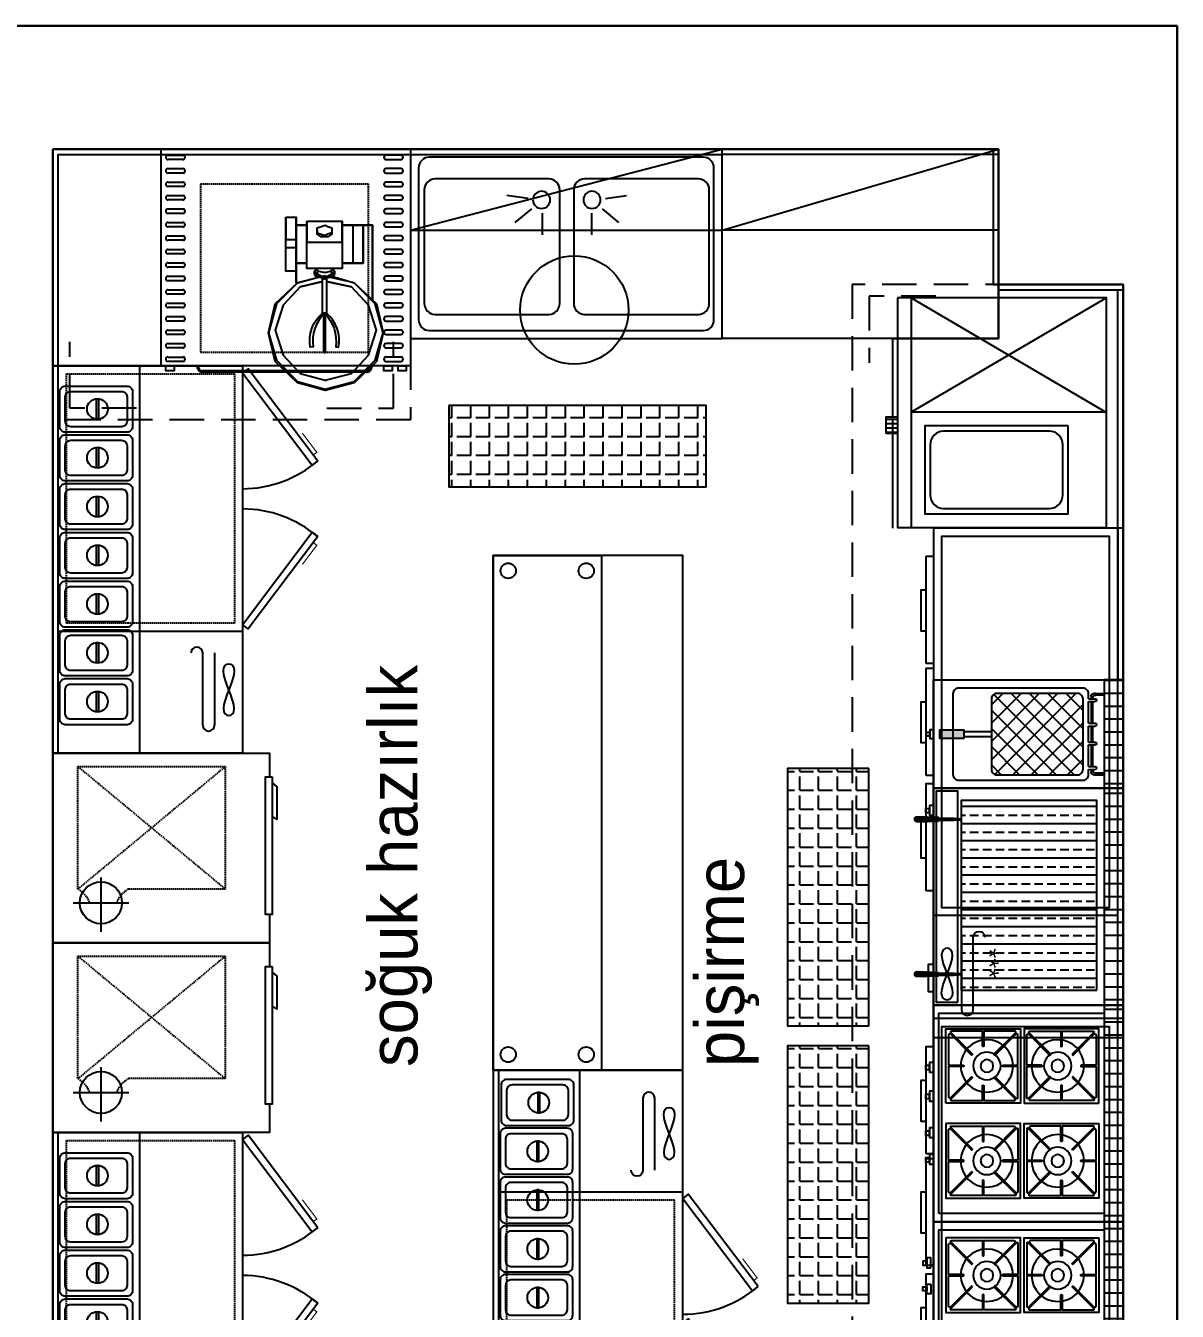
# Model space of a CAD drawing. Header units: centimetres. Extents: x 10321 to 16377, y 5009 to 10690.
# Drawn here: x 13511.5 to 13936.5, y 10215.1 to 10689.7 of the extents above; entities that cross this region are included whole.
import ezdxf

# ---------------------------------------------------------------- set-up
doc = ezdxf.new("R2010")
doc.units = ezdxf.units.CM
doc.header["$MEASUREMENT"] = 0
doc.linetypes.add('DASHED', pattern=[0.75, 0.5, -0.25])
doc.linetypes.add('HIDDENX2', pattern=[19.05, 12.7, -6.35])
doc.layers.add('CIHAZ', color=2, linetype='Continuous')
doc.layers.add('MUTFAKEKİPMAN', color=1, linetype='Continuous')
doc.layers.add('xxx_Auto_Duvar_Duvar Plan Kesit', color=7, linetype='Continuous', lineweight=30)
doc.styles.get("Standard").update_dxf_attribs({"font": 'arial.ttf'})
doc.styles.add('TAKSİM', font='GOTHIC.TTF', dxfattribs={"height": 20})

# ---------------------------------------------------------------- blocks, each defined once
blk = doc.blocks.new('A$C3E822EE1')
at = {"layer": 'MUTFAKEKİPMAN'}
h = blk.add_hatch(dxfattribs=at)
h.set_pattern_fill('ANSI32', color=256, angle=180, style=0)
h.set_pattern_definition([(315, (-4249.49996, 7833.96362), (-0.265165043, -0.265165043), []), (315, (-4249.3232, 7833.96362), (-0.265165043, -0.265165043), [])])
h.paths.add_polyline_path([(12.1, 69), (10.72, 69), (10.69, 70), (12.14, 70)])
h.paths.add_polyline_path([(12.07, 68.17), (11.76, 68.17), (11.76, 62.37), (11.68, 61), (11.15, 61), (11.07, 62.37), (11.07, 68.17), (10.75, 68.17), (10.72, 69), (12.1, 69)])
h.paths.add_polyline_path([(12.2, 72), (10.62, 72), (10.48, 76.14, -0.437405), (11.18, 76.9), (11.64, 76.9, -0.437405), (12.35, 76.14)])
h.paths.add_polyline_path([(12.14, 70), (10.69, 70), (10.62, 72), (12.2, 72)])
h.paths.add_polyline_path([(11.6, 59.71), (11.23, 59.71), (11.15, 61), (11.68, 61)])
h = blk.add_hatch(dxfattribs=at)
h.set_pattern_fill('ANSI32', color=256, angle=180, style=0)
h.set_pattern_definition([(225, (4329.50004, 7833.96362), (0.265165043, -0.265165043), []), (225, (4329.32326, 7833.96362), (0.265165043, -0.265165043), [])])
h.paths.add_polyline_path([(67.9, 69), (69.28, 69), (69.31, 70), (67.86, 70)])
h.paths.add_polyline_path([(67.93, 68.17), (68.24, 68.17), (68.24, 62.37), (68.32, 61), (68.85, 61), (68.93, 62.37), (68.93, 68.17), (69.25, 68.17), (69.28, 69), (67.9, 69)])
h.paths.add_polyline_path([(67.8, 72), (69.38, 72), (69.52, 76.14, 0.437405), (68.82, 76.9), (68.36, 76.9, 0.437405), (67.65, 76.14)])
h.paths.add_polyline_path([(67.86, 70), (69.31, 70), (69.38, 72), (67.8, 72)])
h.paths.add_polyline_path([(68.4, 59.71), (68.77, 59.71), (68.85, 61), (68.32, 61)])
h = blk.add_hatch(dxfattribs=at)
h.set_pattern_fill('ANSI33', color=256, angle=225, style=0)
h.set_pattern_definition([(270, (3371.733, 5045.6104), (6.35, -2e-15), []), (270, (3368.558, 5042.4354), (6.35, -2e-15), [3.175, -1.5875])])
h.paths.add_polyline_path([(74.47, 9.71), (74.47, 59.71), (4.47, 59.71), (4.47, 9.71)])
h = blk.add_hatch(dxfattribs=at)
h.set_pattern_fill('ANSI31', color=256, scale=1.5, angle=225, style=0)
h.set_pattern_definition([(270, (3371.7327, 5050.6104), (4.7625, -1e-15), [])])
h.paths.add_polyline_path([(0, 7), (0, 0), (80, 0), (80, 7)])
for p, q in [((10.48, 76.14), (10.75, 68.17)), ((10.75, 68.17), (10.48, 76.14)), ((11.64, 76.9), (11.18, 76.9)), ((11.18, 76.9), (11.64, 76.9)), ((12.35, 76.14), (12.07, 68.17)), ((67.65, 76.14), (67.93, 68.17)), ((68.36, 76.9), (68.82, 76.9)), ((68.82, 76.9), (68.36, 76.9)), ((69.52, 76.14), (69.25, 68.17)), ((69.25, 68.17), (69.52, 76.14)), ((10.75, 68.17), (11.07, 68.17)), ((11.07, 68.17), (10.75, 68.17)), ((11.07, 68.17), (11.07, 62.37)), ((11.76, 68.17), (11.76, 62.37)), ((12.07, 68.17), (11.76, 68.17)), ((67.93, 68.17), (68.24, 68.17)), ((68.24, 68.17), (68.24, 62.37)), ((68.93, 68.17), (68.93, 62.37)), ((69.25, 68.17), (68.93, 68.17)), ((68.93, 68.17), (69.25, 68.17)), ((11.07, 62.37), (11.23, 59.71)), ((11.76, 62.37), (11.6, 59.71)), ((68.24, 62.37), (68.4, 59.71)), ((68.93, 62.37), (68.77, 59.71)), ((11.23, 59.71), (11.6, 59.71)), ((11.6, 59.71), (11.23, 59.71)), ((68.77, 59.71), (68.4, 59.71)), ((68.4, 59.71), (68.77, 59.71))]:
    blk.add_line(p, q, dxfattribs=at)
for points in [[(9.94, 70), (6.3, 70), (6.3, 71.46), (9.94, 71.46)], [(8.98, 71.46), (7.52, 71.46), (7.52, 72.92), (8.98, 72.92)], [(75, 70), (65, 70), (65, 72), (75, 72)], [(80, 70), (0, 70), (0, 0), (80, 0)], [(79, 61), (1, 61), (1, 69), (79, 69)], [(74.47, 9.71), (4.47, 9.71), (4.47, 59.71), (74.47, 59.71)], [(80, 0), (0, 0), (0, 7), (80, 7)]]:
    blk.add_lwpolyline(points, close=True, dxfattribs=at)
for centre, start, end in [((11.18, 76.19), 90, 184.4992), ((11.18, 76.19), 90, 184.4992), ((11.64, 76.19), 355.5008, 90), ((68.36, 76.19), 90, 184.4992), ((68.82, 76.19), 355.5008, 90), ((68.82, 76.19), 355.5008, 90)]:
    blk.add_arc(centre, 0.706, start, end, dxfattribs=at)
blk = doc.blocks.new('A$C65ED232B')
at = {"layer": 'MUTFAKEKİPMAN', "linetype": 'ByBlock', "flags": 128}
for points in [[(77.32, 42.72), (72.88, 57.82), (58.67, 72.97), (39.13, 77.41), (19.59, 72.97), (5.33, 57.82), (0, 38.24), (5.33, 19.59), (19.59, 4.44), (39.13, 0), (20.47, 5.33), (6.22, 19.59), (0.89, 38.24), (6.22, 57.82), (20.47, 72.04), (39.13, 77.41), (58.67, 72.04), (72.88, 57.82), (76.44, 41.83)], [(7.11, 38.24), (11.55, 56.05), (24.03, 67.6), (40.9, 72.97), (57.78, 67.6), (70.22, 56.05)], [(86.25, 57.82), (86.25, 56.94)], [(112.01, 56.94), (104.02, 56.94), (94.24, 56.94), (86.25, 56.94)], [(112.01, 56.94), (104.02, 56.94), (94.24, 56.94), (86.25, 56.94)], [(112.01, 57.82), (112.01, 56.94)], [(76.44, 38.24), (77.32, 40.9), (78.21, 43.61), (80.88, 44.5), (79.1, 44.5), (77.32, 43.61), (76.44, 40.9), (75.55, 38.24)], [(82.65, 31.13), (80.88, 33.8), (79.99, 38.24), (80.88, 41.83), (82.65, 44.5)], [(81.77, 43.61), (80.88, 44.5)], [(82.65, 25.8), (83.54, 25.8), (87.14, 25.8), (91.58, 25.8), (96.02, 25.8), (100.46, 25.8), (100.46, 49.83), (114.68, 49.83), (100.46, 49.83), (96.02, 49.83), (91.58, 49.83), (87.14, 49.83), (83.54, 49.83), (82.65, 49.83)], [(100.46, 49.83), (96.02, 49.83), (91.58, 49.83), (87.14, 49.83), (83.54, 49.83), (82.65, 49.83), (82.65, 25.8), (83.54, 25.8), (87.14, 25.8), (91.58, 25.8), (96.02, 25.8), (100.46, 25.8)], [(114.68, 25.8), (114.68, 49.83)], [(70.22, 21.36), (57.78, 9.81), (40.9, 4.44), (24.03, 9.81), (11.55, 21.36), (7.11, 38.24), (7.11, 39.13)], [(25.8, 37.35), (32.91, 37.35), (42.68, 37.35), (52.45, 37.35), (42.68, 37.35), (32.91, 37.35), (25.8, 37.35), (25.8, 38.24)], [(75.55, 39.13), (53.34, 39.13), (52.45, 39.13), (52.45, 38.24), (52.45, 37.35), (52.45, 36.46), (53.34, 36.46), (75.55, 36.46)], [(75.55, 37.35), (75.55, 38.24), (76.44, 34.69), (77.32, 32.02), (79.1, 31.13), (80.88, 31.13), (78.21, 32.02), (77.32, 34.69), (76.44, 38.24), (76.44, 37.35)], [(77.32, 38.24), (77.32, 40.02), (79.1, 42.72), (80.88, 42.72)], [(80.88, 32.91), (79.1, 32.91), (77.32, 35.57), (77.32, 38.24), (77.32, 37.35)], [(79.99, 38.24), (79.99, 37.35)], [(108.46, 32.91), (110.23, 32.91), (111.12, 35.57), (112.01, 38.24), (111.12, 40.02), (110.23, 42.72), (108.46, 42.72), (106.68, 42.72), (105.79, 42.72), (104.02, 40.02), (104.02, 38.24), (104.02, 35.57), (105.79, 32.91), (106.68, 32.91)], [(108.46, 42.72), (106.68, 42.72), (105.79, 40.02), (104.9, 38.24)], [(106.68, 32.91), (105.79, 35.57), (104.9, 38.24), (104.9, 37.35)], [(76.44, 33.8), (72.88, 19.59), (58.67, 5.33), (39.13, 0), (58.67, 4.44), (72.88, 19.59), (76.44, 32.91)], [(80.88, 31.13), (81.77, 32.02)], [(80.88, 18.7), (81.77, 18.7), (85.36, 18.7), (90.69, 18.7), (96.91, 18.7), (102.24, 18.7), (108.46, 18.7), (113.79, 18.7), (116.45, 18.7), (117.34, 18.7), (116.45, 18.7), (113.79, 18.7), (108.46, 18.7), (102.24, 18.7)], [(96.91, 11.59), (96.91, 18.7), (90.69, 18.7), (85.36, 18.7), (81.77, 18.7), (80.88, 18.7), (80.88, 11.59), (81.77, 11.59), (85.36, 11.59), (90.69, 11.59), (96.91, 11.59), (102.24, 11.59), (108.46, 11.59), (113.79, 11.59), (116.45, 11.59)], [(116.45, 11.59), (113.79, 11.59), (108.46, 11.59), (102.24, 11.59), (102.24, 18.7), (96.91, 18.7)], [(117.34, 11.59), (117.34, 18.7)], [(80.88, 11.59), (81.77, 11.59), (85.36, 11.59), (90.69, 11.59), (96.91, 11.59), (102.24, 11.59)]]:
    blk.add_lwpolyline(points, dxfattribs=at)
for points in [[(61.34, 70.26), (112.01, 70.26)], [(112.01, 70.26), (112.01, 64.04)], [(86.25, 56.94), (86.25, 64.04), (112.01, 64.04), (112.01, 56.94), (112.01, 64.04), (86.25, 64.04)], [(73.77, 39.13), (70.22, 56.05)], [(86.25, 56.94), (86.25, 57.82)], [(86.25, 49.83), (86.25, 56.94)], [(112.01, 56.94), (112.01, 57.82)], [(112.01, 56.94), (112.01, 49.83)], [(25.8, 38.24), (32.91, 38.24), (42.68, 38.24), (52.45, 38.24), (42.68, 38.24), (32.91, 38.24)], [(70.22, 21.36), (73.77, 36.46)], [(108.46, 32.91), (106.68, 32.91)], [(80.88, 18.7), (72.88, 18.7)], [(86.25, 18.7), (86.25, 25.8)], [(114.68, 25.8), (100.46, 25.8)], [(112.01, 25.8), (112.01, 18.7)], [(117.34, 11.59), (116.45, 11.59)]]:
    blk.add_lwpolyline(points, close=True, dxfattribs=at)
for points in [[(52.45, 39.13), (52.45, 37.8, 0.235134), (29.6, 45.43), (29.26, 47.4, -0.269873)], [(52.45, 36.47), (52.45, 37.8, -0.235134), (29.6, 30.17), (29.26, 28.2, 0.269873)]]:
    blk.add_lwpolyline(points, format="xyb", close=True, dxfattribs=at)
blk = doc.blocks.new('A$C69144682')
at = {"layer": 'MUTFAKEKİPMAN'}
for points in [[(0, 82.35), (92, 82.35), (92, 2.35), (0, 2.35)], [(1.67, 2.35), (4.73, 2.35), (4.73, 0.44), (1.67, 0.44)], [(82.21, 2.35), (85.28, 2.35), (85.28, 0.44), (82.21, 0.44)], [(87.4, 2.35), (90.46, 2.35), (90.46, 0.44), (87.4, 0.44)]]:
    blk.add_lwpolyline(points, close=True, dxfattribs=at)
for points in [[(2.52, 80.1), (8.02, 80.1)], [(8.02, 78.47), (2.52, 78.47)], [(88.48, 80.1), (82.98, 80.1)], [(82.98, 78.47), (88.48, 78.47)], [(2.52, 75.13), (8.02, 75.13)], [(8.02, 73.5), (2.52, 73.5)], [(88.48, 75.13), (82.98, 75.13)], [(82.98, 73.5), (88.48, 73.5)], [(2.52, 70.16), (8.02, 70.16)], [(8.02, 68.53), (2.52, 68.53)], [(88.48, 70.16), (82.98, 70.16)], [(82.98, 68.53), (88.48, 68.53)], [(2.52, 65.2), (8.02, 65.2)], [(8.02, 63.57), (2.52, 63.57)], [(88.48, 65.2), (82.98, 65.2)], [(82.98, 63.57), (88.48, 63.57)], [(2.52, 60.23), (8.02, 60.23)], [(8.02, 58.6), (2.52, 58.6)], [(88.48, 60.23), (82.98, 60.23)], [(82.98, 58.6), (88.48, 58.6)], [(2.52, 55.26), (8.02, 55.26)], [(8.02, 53.63), (2.52, 53.63)], [(88.48, 55.26), (82.98, 55.26)], [(82.98, 53.63), (88.48, 53.63)], [(2.52, 50.3), (8.02, 50.3)], [(8.02, 48.67), (2.52, 48.67)], [(88.48, 50.3), (82.98, 50.3)], [(82.98, 48.67), (88.48, 48.67)], [(2.52, 45.33), (8.02, 45.33)], [(8.02, 43.7), (2.52, 43.7)], [(88.48, 45.33), (82.98, 45.33)], [(82.98, 43.7), (88.48, 43.7)], [(2.52, 40.36), (8.02, 40.36)], [(8.02, 38.73), (2.52, 38.73)], [(88.48, 40.36), (82.98, 40.36)], [(82.98, 38.73), (88.48, 38.73)], [(2.52, 35.39), (8.02, 35.39)], [(8.02, 33.77), (2.52, 33.77)], [(88.48, 35.39), (82.98, 35.39)], [(82.98, 33.77), (88.48, 33.77)], [(2.52, 30.43), (8.02, 30.43)], [(8.02, 28.8), (2.52, 28.8)], [(88.48, 30.43), (82.98, 30.43)], [(82.98, 28.8), (88.48, 28.8)], [(2.52, 25.46), (8.02, 25.46)], [(8.02, 23.83), (2.52, 23.83)], [(88.48, 25.46), (82.98, 25.46)], [(82.98, 23.83), (88.48, 23.83)], [(2.52, 20.49), (8.02, 20.49)], [(88.48, 20.49), (82.98, 20.49)], [(8.02, 18.87), (2.52, 18.87)], [(2.52, 15.53), (8.02, 15.53)], [(82.98, 18.87), (88.48, 18.87)], [(88.48, 15.53), (82.98, 15.53)], [(8.02, 13.9), (2.52, 13.9)], [(2.52, 10.56), (8.02, 10.56)], [(82.98, 13.9), (88.48, 13.9)], [(88.48, 10.56), (82.98, 10.56)], [(8.02, 8.93), (2.52, 8.93)], [(2.52, 5.59), (8.02, 5.59)], [(82.98, 8.93), (88.48, 8.93)], [(88.48, 5.59), (82.98, 5.59)], [(8.02, 3.97), (2.52, 3.97)], [(82.98, 3.97), (88.48, 3.97)]]:
    blk.add_lwpolyline(points, dxfattribs=at)
at = {"layer": 'MUTFAKEKİPMAN', "linetype": 'DASHED'}
blk.add_lwpolyline([(14.51, 7.35), (76.51, 7.35), (76.51, 69.35), (14.51, 69.35)], close=True, dxfattribs=at)
at = {"layer": 'MUTFAKEKİPMAN', "linetype": 'HIDDENX2', "ltscale": 10}
for points in [[(77.26, 2.35), (77.77, 2.35), (77.77, 2, -0.414214), (75.77, 0), (15.25, 0, -0.414214), (13.25, 2), (13.25, 2.35), (13.76, 2.35)], [(77.26, 2.35, -0.472507), (75.77, 0.5), (15.25, 0.5, -0.472507), (13.76, 2.35)]]:
    blk.add_lwpolyline(points, format="xyb", dxfattribs=at)
at = {"layer": 'MUTFAKEKİPMAN'}
for centre, start, end in [((2.52, 79.28), 90, 270), ((8.02, 79.28), 270, 90), ((82.98, 79.28), 90, 270), ((88.48, 79.28), 270, 90), ((2.52, 74.32), 90, 270), ((8.02, 74.32), 270, 90), ((82.98, 74.32), 90, 270), ((88.48, 74.32), 270, 90), ((2.52, 69.35), 90, 270), ((8.02, 69.35), 270, 90), ((82.98, 69.35), 90, 270), ((88.48, 69.35), 270, 90), ((2.52, 64.38), 90, 270), ((8.02, 64.38), 270, 90), ((82.98, 64.38), 90, 270), ((88.48, 64.38), 270, 90), ((2.52, 59.41), 90, 270), ((8.02, 59.41), 270, 90), ((82.98, 59.41), 90, 270), ((88.48, 59.41), 270, 90), ((2.52, 54.45), 90, 270), ((8.02, 54.45), 270, 90), ((82.98, 54.45), 90, 270), ((88.48, 54.45), 270, 90), ((2.52, 49.48), 90, 270), ((8.02, 49.48), 270, 90), ((82.98, 49.48), 90, 270), ((88.48, 49.48), 270, 90), ((2.52, 44.51), 90, 270), ((8.02, 44.51), 270, 90), ((82.98, 44.51), 90, 270), ((88.48, 44.51), 270, 90), ((2.52, 39.55), 90, 270), ((8.02, 39.55), 270, 90), ((82.98, 39.55), 90, 270), ((88.48, 39.55), 270, 90), ((2.52, 34.58), 90, 270), ((8.02, 34.58), 270, 90), ((82.98, 34.58), 90, 270), ((88.48, 34.58), 270, 90), ((2.52, 29.61), 90, 270), ((8.02, 29.61), 270, 90), ((82.98, 29.61), 90, 270), ((88.48, 29.61), 270, 90), ((2.52, 24.65), 90, 270), ((8.02, 24.65), 270, 90), ((82.98, 24.65), 90, 270), ((88.48, 24.65), 270, 90), ((2.52, 19.68), 90, 270), ((8.02, 19.68), 270, 90), ((82.98, 19.68), 90, 270), ((88.48, 19.68), 270, 90), ((2.52, 14.71), 90, 270), ((8.02, 14.71), 270, 90), ((82.98, 14.71), 90, 270), ((88.48, 14.71), 270, 90), ((2.52, 9.75), 90, 270), ((8.02, 9.75), 270, 90), ((82.98, 9.75), 90, 270), ((88.48, 9.75), 270, 90), ((2.52, 4.78), 90, 270), ((8.02, 4.78), 270, 90), ((82.98, 4.78), 90, 270), ((88.48, 4.78), 270, 90)]:
    blk.add_arc(centre, 0.814, start, end, dxfattribs=at)
blk = doc.blocks.new('A$C62A57460')
at = {"layer": 'MUTFAKEKİPMAN'}
h = blk.add_hatch(dxfattribs=at)
h.set_pattern_fill('ANSI31', color=256, scale=1.5, angle=45, style=0)
h.set_pattern_definition([(90, (-2508.419, -6411.801), (-4.7625, 9e-16), [])])
h.paths.add_polyline_path([(40, 66.92), (40, 73.92), (0, 73.92), (0, 66.92)])
for points in [[(0, 3.92), (40, 3.92), (40, 73.92), (0, 73.92)], [(40, 66.92), (0, 66.92), (0, 73.92), (40, 73.92)], [(3, 5.92), (37, 5.92), (37, 66.92), (3, 66.92)], [(16.98, 2.92), (13.33, 2.92), (13.33, 1.46), (16.98, 1.46)], [(16.01, 1.46), (14.55, 1.46), (14.55, 0), (16.01, 0)], [(23.02, 2.92), (26.67, 2.92), (26.67, 1.46), (23.02, 1.46)], [(23.99, 1.46), (25.45, 1.46), (25.45, 0), (23.99, 0)]]:
    blk.add_lwpolyline(points, close=True, dxfattribs=at)
for points in [[(34, 64.92), (6.49, 64.92), (6.49, 37.4), (34, 37.4), (34, 64.92)], [(34, 8.55), (6.49, 8.55), (6.49, 36.06), (34, 36.06), (34, 8.55)]]:
    blk.add_lwpolyline(points, dxfattribs=at)
for points in [[(20.01, 63.97), (20.01, 58.5, 0.414214), (20.2, 58.31), (20.29, 58.31, 0.414214), (20.48, 58.5), (20.48, 63.97), (31.58, 63.97, -0.668179), (31.92, 63.17), (24.28, 55.52, 0.810443), (24.65, 55.24), (32.57, 63.16, -0.668179), (33.06, 62.96), (33.06, 51.4), (27.58, 51.4, 0.414214), (27.4, 51.21), (27.4, 51.11, 0.414214), (27.58, 50.92), (33.06, 50.92), (33.06, 39.82, -0.668179), (32.25, 39.49), (24.61, 47.13, 0.810443), (24.32, 46.75), (32.24, 38.83, -0.668179), (32.04, 38.35), (20.48, 38.35), (20.48, 43.82, 0.414214), (20.29, 44.01), (20.2, 44.01, 0.414214), (20.01, 43.82), (20.01, 38.35), (8.9, 38.35, -0.668179), (8.57, 39.15), (16.21, 46.79, 0.810443), (15.83, 47.08), (7.91, 39.16, -0.668179), (7.43, 39.36), (7.43, 50.92), (12.9, 50.92, 0.414214), (13.09, 51.11), (13.09, 51.21, 0.414214), (12.9, 51.4), (7.43, 51.4), (7.43, 62.96, -0.668179), (7.91, 63.16), (15.83, 55.24, 0.810443), (16.21, 55.52), (8.57, 63.17, -0.668179), (8.9, 63.97)], [(20.01, 9.49), (20.01, 14.97, -0.414214), (20.2, 15.16), (20.29, 15.16, -0.414214), (20.48, 14.97), (20.48, 9.49), (31.58, 9.49, 0.668179), (31.92, 10.3), (24.28, 17.94, -0.810443), (24.65, 18.23), (32.57, 10.31, 0.668179), (33.06, 10.51), (33.06, 22.07), (27.58, 22.07, -0.414214), (27.4, 22.26), (27.4, 22.35, -0.414214), (27.58, 22.54), (33.06, 22.54), (33.06, 33.65, 0.668179), (32.25, 33.98), (24.61, 26.34, -0.810443), (24.32, 26.72), (32.24, 34.64, 0.668179), (32.04, 35.12), (20.48, 35.12), (20.48, 29.65, -0.414214), (20.29, 29.46), (20.2, 29.46, -0.414214), (20.01, 29.65), (20.01, 35.12), (8.9, 35.12, 0.668179), (8.57, 34.31), (16.21, 26.67, -0.810443), (15.83, 26.38), (7.91, 34.3, 0.668179), (7.43, 34.1), (7.43, 22.54), (12.9, 22.54, -0.414214), (13.09, 22.35), (13.09, 22.26, -0.414214), (12.9, 22.07), (7.43, 22.07), (7.43, 10.51, 0.668179), (7.91, 10.31), (15.83, 18.23, -0.810443), (16.21, 17.94), (8.57, 10.3, 0.668179), (8.9, 9.49)]]:
    blk.add_lwpolyline(points, format="xyb", close=True, dxfattribs=at)
for centre, radius in [((20.24, 49.82), 9.68), ((20.24, 49.82), 5.09), ((20.24, 49.82), 2.34), ((20.24, 23.65), 9.68), ((20.24, 23.65), 5.09), ((20.24, 23.65), 2.34)]:
    blk.add_circle(centre, radius, dxfattribs=at)
blk = doc.blocks.new('A$C73D23312')
at = {"layer": 'MUTFAKEKİPMAN'}
h = blk.add_hatch(dxfattribs=at)
h.set_pattern_fill('ANSI31', color=256, scale=1.5, angle=45, style=0)
h.set_pattern_definition([(90, (-2508.419, -6412.801), (-4.7625, 9e-16), [])])
h.paths.add_polyline_path([(0, 72.92), (0, 65.92), (80, 65.92), (80, 72.92)])
for points in [[(0, 2.92), (80, 2.92), (80, 72.92), (0, 72.92)], [(80, 65.92), (0, 65.92), (0, 72.92), (80, 72.92)], [(3, 4.92), (77, 4.92), (77, 65.92), (3, 65.92)], [(21.2, 2.92), (24.84, 2.92), (24.84, 1.46), (21.2, 1.46)], [(22.17, 1.46), (23.62, 1.46), (23.62, 0), (22.17, 0)], [(31.05, 2.92), (34.69, 2.92), (34.69, 1.46), (31.05, 1.46)], [(32.02, 1.46), (33.47, 1.46), (33.47, 0), (32.02, 0)], [(44.56, 2.92), (48.2, 2.92), (48.2, 1.46), (44.56, 1.46)], [(45.52, 1.46), (46.98, 1.46), (46.98, 0), (45.52, 0)], [(55.2, 2.92), (58.84, 2.92), (58.84, 1.46), (55.2, 1.46)], [(56.16, 1.46), (57.62, 1.46), (57.62, 0), (56.16, 0)]]:
    blk.add_lwpolyline(points, close=True, dxfattribs=at)
for points in [[(36.24, 63.92), (8.73, 63.92), (8.73, 36.4), (36.24, 36.4), (36.24, 63.92)], [(43.76, 63.92), (71.27, 63.92), (71.27, 36.4), (43.76, 36.4), (43.76, 63.92)], [(36.24, 7.55), (8.73, 7.55), (8.73, 35.06), (36.24, 35.06), (36.24, 7.55)], [(43.76, 7.55), (71.27, 7.55), (71.27, 35.06), (43.76, 35.06), (43.76, 7.55)]]:
    blk.add_lwpolyline(points, dxfattribs=at)
for points in [[(22.25, 62.97), (22.25, 57.5, 0.414214), (22.44, 57.31), (22.53, 57.31, 0.414214), (22.72, 57.5), (22.72, 62.97), (33.82, 62.97, -0.668179), (34.16, 62.17), (26.51, 54.52, 0.810443), (26.89, 54.24), (34.81, 62.16, -0.668179), (35.3, 61.96), (35.3, 50.4), (29.82, 50.4, 0.414214), (29.63, 50.21), (29.63, 50.11, 0.414214), (29.82, 49.92), (35.3, 49.92), (35.3, 38.82, -0.668179), (34.49, 38.49), (26.85, 46.13, 0.810443), (26.56, 45.75), (34.48, 37.83, -0.668179), (34.28, 37.35), (22.72, 37.35), (22.72, 42.82, 0.414214), (22.53, 43.01), (22.44, 43.01, 0.414214), (22.25, 42.82), (22.25, 37.35), (11.14, 37.35, -0.668179), (10.81, 38.15), (18.45, 45.79, 0.810443), (18.07, 46.08), (10.15, 38.16, -0.668179), (9.67, 38.36), (9.67, 49.92), (15.14, 49.92, 0.414214), (15.33, 50.11), (15.33, 50.21, 0.414214), (15.14, 50.4), (9.67, 50.4), (9.67, 61.96, -0.668179), (10.15, 62.16), (18.07, 54.24, 0.810443), (18.45, 54.52), (10.81, 62.17, -0.668179), (11.14, 62.97)], [(57.75, 62.97), (57.75, 57.5, -0.414214), (57.56, 57.31), (57.47, 57.31, -0.414214), (57.28, 57.5), (57.28, 62.97), (46.18, 62.97, 0.668179), (45.84, 62.17), (53.49, 54.52, -0.810443), (53.11, 54.24), (45.19, 62.16, 0.668179), (44.7, 61.96), (44.7, 50.4), (50.18, 50.4, -0.414214), (50.37, 50.21), (50.37, 50.11, -0.414214), (50.18, 49.92), (44.7, 49.92), (44.7, 38.82, 0.668179), (45.51, 38.49), (53.15, 46.13, -0.810443), (53.44, 45.75), (45.52, 37.83, 0.668179), (45.72, 37.35), (57.28, 37.35), (57.28, 42.82, -0.414214), (57.47, 43.01), (57.56, 43.01, -0.414214), (57.75, 42.82), (57.75, 37.35), (68.86, 37.35, 0.668179), (69.19, 38.15), (61.55, 45.79, -0.810443), (61.93, 46.08), (69.85, 38.16, 0.668179), (70.33, 38.36), (70.33, 49.92), (64.86, 49.92, -0.414214), (64.67, 50.11), (64.67, 50.21, -0.414214), (64.86, 50.4), (70.33, 50.4), (70.33, 61.96, 0.668179), (69.85, 62.16), (61.93, 54.24, -0.810443), (61.55, 54.52), (69.19, 62.17, 0.668179), (68.86, 62.97)], [(22.25, 8.49), (22.25, 13.97, -0.414214), (22.44, 14.16), (22.53, 14.16, -0.414214), (22.72, 13.97), (22.72, 8.49), (33.82, 8.49, 0.668179), (34.16, 9.3), (26.51, 16.94, -0.810443), (26.89, 17.23), (34.81, 9.31, 0.668179), (35.3, 9.51), (35.3, 21.07), (29.82, 21.07, -0.414214), (29.63, 21.26), (29.63, 21.35, -0.414214), (29.82, 21.54), (35.3, 21.54), (35.3, 32.65, 0.668179), (34.49, 32.98), (26.85, 25.34, -0.810443), (26.56, 25.72), (34.48, 33.64, 0.668179), (34.28, 34.12), (22.72, 34.12), (22.72, 28.65, -0.414214), (22.53, 28.46), (22.44, 28.46, -0.414214), (22.25, 28.65), (22.25, 34.12), (11.14, 34.12, 0.668179), (10.81, 33.31), (18.45, 25.67, -0.810443), (18.07, 25.38), (10.15, 33.3, 0.668179), (9.67, 33.1), (9.67, 21.54), (15.14, 21.54, -0.414214), (15.33, 21.35), (15.33, 21.26, -0.414214), (15.14, 21.07), (9.67, 21.07), (9.67, 9.51, 0.668179), (10.15, 9.31), (18.07, 17.23, -0.810443), (18.45, 16.94), (10.81, 9.3, 0.668179), (11.14, 8.49)], [(57.75, 8.49), (57.75, 13.97, 0.414214), (57.56, 14.16), (57.47, 14.16, 0.414214), (57.28, 13.97), (57.28, 8.49), (46.18, 8.49, -0.668179), (45.84, 9.3), (53.49, 16.94, 0.810443), (53.11, 17.23), (45.19, 9.31, -0.668179), (44.7, 9.51), (44.7, 21.07), (50.18, 21.07, 0.414214), (50.37, 21.26), (50.37, 21.35, 0.414214), (50.18, 21.54), (44.7, 21.54), (44.7, 32.65, -0.668179), (45.51, 32.98), (53.15, 25.34, 0.810443), (53.44, 25.72), (45.52, 33.64, -0.668179), (45.72, 34.12), (57.28, 34.12), (57.28, 28.65, 0.414214), (57.47, 28.46), (57.56, 28.46, 0.414214), (57.75, 28.65), (57.75, 34.12), (68.86, 34.12, -0.668179), (69.19, 33.31), (61.55, 25.67, 0.810443), (61.93, 25.38), (69.85, 33.3, -0.668179), (70.33, 33.1), (70.33, 21.54), (64.86, 21.54, 0.414214), (64.67, 21.35), (64.67, 21.26, 0.414214), (64.86, 21.07), (70.33, 21.07), (70.33, 9.51, -0.668179), (69.85, 9.31), (61.93, 17.23, 0.810443), (61.55, 16.94), (69.19, 9.3, -0.668179), (68.86, 8.49)]]:
    blk.add_lwpolyline(points, format="xyb", close=True, dxfattribs=at)
for centre, radius in [((22.48, 48.82), 9.68), ((57.52, 48.82), 9.68), ((22.48, 48.82), 5.09), ((57.52, 48.82), 5.09), ((22.48, 48.82), 2.34), ((57.52, 48.82), 2.34), ((22.48, 22.65), 9.68), ((57.52, 22.65), 9.68), ((22.48, 22.65), 5.09), ((22.48, 22.65), 2.34), ((57.52, 22.65), 5.09), ((57.52, 22.65), 2.34)]:
    blk.add_circle(centre, radius, dxfattribs=at)
blk = doc.blocks.new('A$C5D6D48C0')
at = {"layer": 'MUTFAKEKİPMAN'}
h = blk.add_hatch(dxfattribs=at)
h.set_pattern_fill('ANSI31', color=256, scale=1.5, angle=45, style=0)
h.set_pattern_definition([(90, (-3458.603, -4993.7387), (-4.7625, 9e-16), [])])
h.paths.add_polyline_path([(0, 72.62), (0, 65.62), (40, 65.62), (40, 72.62)])
h = blk.add_hatch(color=256, dxfattribs=at)
h.paths.add_polyline_path([(35, 61.8), (35, 62.44), (35, 65.62), (34.36, 65.62), (34.36, 62.44, -0.414214), (33.36, 61.44), (33, 61.44), (33, 60.8), (34, 60.8, 0.414214)])
h.paths.add_polyline_path([(32, 61.44), (24, 61.44), (24, 60.8), (32, 60.8)])
h.paths.add_polyline_path([(23, 61.44), (17, 61.44), (17, 60.8), (23, 60.8)])
h.paths.add_polyline_path([(16, 61.44), (8, 61.44), (8, 60.8), (16, 60.8)])
h.paths.add_polyline_path([(5.64, 62.44), (5.64, 65.62), (5, 65.62), (5, 61.8, 0.414214), (6, 60.8), (6.64, 60.8), (7, 60.8), (7, 61.44), (6.64, 61.44, -0.414214)])
h = blk.add_hatch(dxfattribs=at)
h.set_pattern_fill('ANSI37', color=256, scale=1.5, style=0)
h.set_pattern_definition([(45, (-3527.4763, -4981.5224), (-3.367596, 3.367596), []), (135, (-3527.4763, -4981.5224), (-3.367596, -3.367596), [])])
h.paths.add_polyline_path([(35, 55.84, 0.414214), (33, 57.84), (7, 57.84, 0.414214), (5, 55.84), (5, 26.01, 0.414214), (7, 24.01), (33, 24.01, 0.414214), (35, 26.01)])
blk.add_hatch(color=256, dxfattribs=at).paths.add_polyline_path([(18.49, 14.01), (21.51, 14.01), (21.51, 4.84), (18.49, 4.84)])
for p, q in [((5, 65.62), (5.64, 65.62)), ((5, 61.8), (5, 65.62)), ((5.64, 65.62), (5.64, 62.44)), ((7, 59.84), (7, 62.32)), ((8, 59.84), (8, 62.32)), ((16, 59.84), (16, 62.32)), ((17, 59.84), (17, 62.32)), ((23, 59.84), (23, 62.32)), ((24, 59.84), (24, 62.32)), ((32, 59.84), (32, 62.32)), ((33, 59.84), (33, 62.32)), ((35, 65.62), (34.36, 65.62)), ((34.36, 65.62), (34.36, 62.44)), ((35, 62.44), (35, 65.62)), ((35, 62.44), (35, 61.8)), ((6.64, 60.8), (6, 60.8)), ((6.64, 61.44), (7, 61.44)), ((7, 60.8), (6.64, 60.8)), ((8, 61.44), (16, 61.44)), ((16, 60.8), (8, 60.8)), ((17, 61.44), (23, 61.44)), ((23, 60.8), (17, 60.8)), ((24, 61.44), (32, 61.44)), ((32, 60.8), (24, 60.8)), ((33, 61.44), (33.36, 61.44)), ((34, 60.8), (33, 60.8))]:
    blk.add_line(p, q, dxfattribs=at)
for points in [[(0, 2.62), (40, 2.62), (40, 72.62), (0, 72.62)], [(0, 72.62), (40, 72.62), (40, 65.62), (0, 65.62)], [(19, 24.01), (19, 14.01), (21, 14.01), (21, 24.01)], [(18.49, 14.01), (21.51, 14.01), (21.51, 4.84), (18.49, 4.84)], [(18.36, 2.62), (21.64, 2.62), (21.64, 1.31), (18.36, 1.31)], [(19.34, 1.31), (20.66, 1.31), (20.66, 0), (19.34, 0)]]:
    blk.add_lwpolyline(points, close=True, dxfattribs=at)
for points in [[(29, 9.84), (5, 9.84, -0.414214), (3, 11.84), (3, 57.84, -0.414214), (5, 59.84), (7, 59.84)], [(33, 59.84), (35, 59.84, -0.414214), (37, 57.84), (37, 11.84, -0.414214), (35, 9.84), (29, 9.84)]]:
    blk.add_lwpolyline(points, format="xyb", dxfattribs=at)
blk.add_lwpolyline([(7, 57.84), (33, 57.84, -0.414214), (35, 55.84), (35, 26.01, -0.414214), (33, 24.01), (7, 24.01, -0.414214), (5, 26.01), (5, 55.84, -0.414214)], format="xyb", close=True, dxfattribs=at)
for points in [[(8, 59.84), (16, 59.84)], [(17, 59.84), (23, 59.84)], [(24, 59.84), (32, 59.84)]]:
    blk.add_lwpolyline(points, dxfattribs=at)
for centre, radius, start, end in [((6, 61.8), 1, 180, 270), ((6.64, 62.44), 1, 180, 270), ((7.5, 62.32), 0.5, 0, 180), ((16.5, 62.32), 0.5, 0, 180), ((23.5, 62.32), 0.5, 0, 180), ((32.5, 62.32), 0.5, 0, 180), ((33.36, 62.44), 1, 270, 0), ((34, 61.8), 1, 270, 0)]:
    blk.add_arc(centre, radius, start, end, dxfattribs=at)
blk = doc.blocks.new('A$C734D7A9C')
at = {"layer": 'CIHAZ', "color": 1}
for p, q in [((14.73, 75.33), (14.73, 54.78)), ((24.09, 65.06), (3.98, 65.06))]:
    blk.add_line(p, q, dxfattribs=at)
at = {"layer": 'CIHAZ', "color": 5, "linetype": 'DASHED'}
blk.add_line((65.01, 73.52), (19.82, 19.15), dxfattribs=at)
at = {"layer": 'CIHAZ', "color": 5}
for points in [[(61.2, 1.82), (10.36, 1.82), (10.36, 4.32), (61.2, 4.32)], [(59.2, 1.82), (46.6, 1.82), (45.6, 0), (57.6, 0)]]:
    blk.add_lwpolyline(points, close=True, dxfattribs=at)
at = {"layer": 'CIHAZ', "color": 1}
blk.add_circle((14.73, 65.06), 7.76, dxfattribs=at)
at = {"layer": 'MUTFAKEKİPMAN', "linetype": 'DASHED'}
for p, q in [((19.82, 73.52), (65.01, 73.52)), ((65.01, 73.52), (65.01, 19.15)), ((19.82, 19.15), (19.82, 54.92)), ((65.01, 19.15), (19.82, 19.15))]:
    blk.add_line(p, q, dxfattribs=at)
at = {"layer": 'MUTFAKEKİPMAN', "color": 5, "linetype": 'DASHED'}
blk.add_line((19.82, 73.52), (65.01, 19.15), dxfattribs=at)
at = {"layer": 'MUTFAKEKİPMAN'}
blk.add_lwpolyline([(10.36, 2.81), (0, 2.81), (0, 82.81), (70, 82.81), (70, 2.81), (61.2, 2.81)], dxfattribs=at)
at = {"layer": 'MUTFAKEKİPMAN', "linetype": 'DASHED'}
for centre, radius, start, end in [((11.6, 78.09), 9.4, 291.2079, 330.9566), ((11, 49.89), 10.16, 29.6907, 66.7752)]:
    blk.add_arc(centre, radius, start, end, dxfattribs=at)
blk = doc.blocks.new('A$C1E6F04F7')
at = {"layer": 'MUTFAKEKİPMAN'}
for p, q in [((47.94, 70.7), (42.93, 76.8)), ((51.75, 71.93), (52.86, 79.74)), ((46.27, 66.79), (38.38, 66.79)), ((46.27, 48.56), (38.38, 48.56)), ((47.94, 44.66), (42.93, 38.56)), ((51.75, 43.42), (52.86, 35.61))]:
    blk.add_line(p, q, dxfattribs=at)
for points in [[(0, 0), (0, 115), (70, 115), (70, 0)], [(68, 0), (68, 115), (70, 115), (70, 0)]]:
    blk.add_lwpolyline(points, close=True, dxfattribs=at)
for points in [[(3, 7), (3, 108, -0.414214), (7, 112), (63, 112, -0.414214), (67, 108), (67, 7, -0.414214), (63, 3), (7, 3, -0.414214)], [(8.98, 64.27), (8.98, 106.27, -0.414214), (12.98, 110.27), (54.98, 110.27, -0.414214), (58.98, 106.27), (58.98, 64.27, -0.414214), (54.98, 60.27), (12.98, 60.27, -0.414214)], [(8.98, 9.08), (8.98, 51.08, -0.414214), (12.98, 55.08), (54.98, 55.08, -0.414214), (58.98, 51.08), (58.98, 9.08, -0.414214), (54.98, 5.08), (12.98, 5.08, -0.414214)]]:
    blk.add_lwpolyline(points, format="xyb", close=True, dxfattribs=at)
for centre in [(51.24, 66.99), (51.24, 48.37)]:
    blk.add_circle(centre, 3.19, dxfattribs=at)
blk = doc.blocks.new('188-70-M')
at = {"layer": 'MUTFAKEKİPMAN'}
blk.add_line((47.58, -126.01), (47.58, 61.99), dxfattribs=at)
for points in [[(-20.42, -126.01), (49.58, -126.01), (49.58, 61.99), (-20.42, 61.99)], [(17.58, 61.99), (17.58, -126.02), (49.58, -126.02), (49.58, 61.99)], [(-48.08, 25.3), (-22.47, 59.53), (-20.42, 57.99), (-46.03, 23.76)], [(32.71, 51.77), (32.71, 44.27), (33.46, 44.27), (33.46, 51.77)], [(32.71, 33.77), (32.71, 26.27), (33.46, 26.27), (33.46, 33.77)], [(32.71, 15.77), (32.71, 8.27), (33.46, 8.27), (33.46, 15.77)], [(-48.23, -0.07), (-22.46, -34.18), (-20.42, -32.64), (-46.19, 1.48)], [(32.71, -2.23), (32.71, -9.73), (33.46, -9.73), (33.46, -2.23)], [(32.71, -20.23), (32.71, -27.73), (33.46, -27.73), (33.46, -20.23)], [(32.71, -38.23), (32.71, -45.73), (33.46, -45.73), (33.46, -38.23)], [(-48.23, -46.05), (-22.46, -80.16), (-20.42, -78.61), (-46.19, -44.5)], [(32.71, -56.23), (32.71, -63.73), (33.46, -63.73), (33.46, -56.23)], [(32.71, -74.23), (32.71, -81.73), (33.46, -81.73), (33.46, -74.23)], [(-17.39, -109.57), (-17.22, -108.11), (-16.77, -106.41), (-16.12, -104.55), (-15.39, -102.6), (-14.65, -100.65), (-14.01, -98.79), (-13.56, -97.09), (-13.39, -95.63), (-13.56, -94.48), (-14.01, -93.67), (-14.65, -93.18), (-15.39, -93.01), (-16.12, -93.18), (-16.77, -93.67), (-17.22, -94.48), (-17.39, -95.63), (-17.22, -97.09), (-16.77, -98.79), (-16.12, -100.65), (-15.39, -102.6), (-14.65, -104.55), (-14.01, -106.41), (-13.56, -108.11), (-13.39, -109.57), (-13.56, -110.72), (-14.01, -111.53), (-14.65, -112.02), (-15.39, -112.19), (-16.12, -112.02), (-16.77, -111.53), (-17.22, -110.72)], [(32.71, -92.23), (32.71, -99.73), (33.46, -99.73), (33.46, -92.23)], [(32.32, -110.23), (32.32, -117.73), (33.07, -117.73), (33.07, -110.23)]]:
    blk.add_lwpolyline(points, close=True, dxfattribs=at)
at = {"layer": 'MUTFAKEKİPMAN', "linetype": 'DASHED'}
blk.add_lwpolyline([(44.58, -78.01), (44.58, 58.99), (-17.42, 58.99), (-17.42, -78.01)], close=True, dxfattribs=at)
at = {"layer": 'MUTFAKEKİPMAN'}
for points in [[(20.18, 54.48), (20.18, 41.48, 0.414214), (22.18, 39.48), (44.98, 39.48, 0.414214), (46.98, 41.48), (46.98, 54.48, 0.414214), (44.98, 56.48), (22.18, 56.48, 0.414214)], [(22.18, 52.48), (22.18, 43.48, 0.414214), (24.18, 41.48), (42.98, 41.48, 0.414214), (44.98, 43.48), (44.98, 52.48, 0.414214), (42.98, 54.48), (24.18, 54.48, 0.414214)], [(20.18, 36.48), (20.18, 23.48, 0.414214), (22.18, 21.48), (44.98, 21.48, 0.414214), (46.98, 23.48), (46.98, 36.48, 0.414214), (44.98, 38.48), (22.18, 38.48, 0.414214)], [(22.18, 34.48), (22.18, 25.48, 0.414214), (24.18, 23.48), (42.98, 23.48, 0.414214), (44.98, 25.48), (44.98, 34.48, 0.414214), (42.98, 36.48), (24.18, 36.48, 0.414214)], [(20.18, 18.48), (20.18, 5.48, 0.414214), (22.18, 3.48), (44.98, 3.48, 0.414214), (46.98, 5.48), (46.98, 18.48, 0.414214), (44.98, 20.48), (22.18, 20.48, 0.414214)], [(22.18, 16.48), (22.18, 7.48, 0.414214), (24.18, 5.48), (42.98, 5.48, 0.414214), (44.98, 7.48), (44.98, 16.48, 0.414214), (42.98, 18.48), (24.18, 18.48, 0.414214)], [(20.18, 0.48), (20.18, -12.52, 0.414214), (22.18, -14.52), (44.98, -14.52, 0.414214), (46.98, -12.52), (46.98, 0.48, 0.414214), (44.98, 2.48), (22.18, 2.48, 0.414214)], [(22.18, -1.52), (22.18, -10.52, 0.414214), (24.18, -12.52), (42.98, -12.52, 0.414214), (44.98, -10.52), (44.98, -1.52, 0.414214), (42.98, 0.48), (24.18, 0.48, 0.414214)], [(20.18, -17.52), (20.18, -30.52, 0.414214), (22.18, -32.52), (44.98, -32.52, 0.414214), (46.98, -30.52), (46.98, -17.52, 0.414214), (44.98, -15.52), (22.18, -15.52, 0.414214)], [(22.18, -19.52), (22.18, -28.52, 0.414214), (24.18, -30.52), (42.98, -30.52, 0.414214), (44.98, -28.52), (44.98, -19.52, 0.414214), (42.98, -17.52), (24.18, -17.52, 0.414214)], [(20.18, -35.52), (20.18, -48.52, 0.414214), (22.18, -50.52), (44.98, -50.52, 0.414214), (46.98, -48.52), (46.98, -35.52, 0.414214), (44.98, -33.52), (22.18, -33.52, 0.414214)], [(22.18, -37.52), (22.18, -46.52, 0.414214), (24.18, -48.52), (42.98, -48.52, 0.414214), (44.98, -46.52), (44.98, -37.52, 0.414214), (42.98, -35.52), (24.18, -35.52, 0.414214)], [(20.18, -53.52), (20.18, -66.52, 0.414214), (22.18, -68.52), (44.98, -68.52, 0.414214), (46.98, -66.52), (46.98, -53.52, 0.414214), (44.98, -51.52), (22.18, -51.52, 0.414214)], [(22.18, -55.52), (22.18, -64.52, 0.414214), (24.18, -66.52), (42.98, -66.52, 0.414214), (44.98, -64.52), (44.98, -55.52, 0.414214), (42.98, -53.52), (24.18, -53.52, 0.414214)], [(20.18, -71.52), (20.18, -84.52, 0.414214), (22.18, -86.52), (44.98, -86.52, 0.414214), (46.98, -84.52), (46.98, -71.52, 0.414214), (44.98, -69.52), (22.18, -69.52, 0.414214)], [(22.18, -73.52), (22.18, -82.52, 0.414214), (24.18, -84.52), (42.98, -84.52, 0.414214), (44.98, -82.52), (44.98, -73.52, 0.414214), (42.98, -71.52), (24.18, -71.52, 0.414214)], [(20.18, -89.52), (20.18, -102.52, 0.414214), (22.18, -104.52), (44.98, -104.52, 0.414214), (46.98, -102.52), (46.98, -89.52, 0.414214), (44.98, -87.52), (22.18, -87.52, 0.414214)], [(22.18, -91.52), (22.18, -100.52, 0.414214), (24.18, -102.52), (42.98, -102.52, 0.414214), (44.98, -100.52), (44.98, -91.52, 0.414214), (42.98, -89.52), (24.18, -89.52, 0.414214)], [(19.79, -107.52), (19.79, -120.52, 0.414214), (21.79, -122.52), (44.59, -122.52, 0.414214), (46.59, -120.52), (46.59, -107.52, 0.414214), (44.59, -105.52), (21.79, -105.52, 0.414214)], [(21.79, -109.52), (21.79, -118.52, 0.414214), (23.79, -120.52), (42.59, -120.52, 0.414214), (44.59, -118.52), (44.59, -109.52, 0.414214), (42.59, -107.52), (23.79, -107.52, 0.414214)]]:
    blk.add_lwpolyline(points, format="xyb", close=True, dxfattribs=at)
at = {"layer": 'MUTFAKEKİPMAN', "const_width": 0.428}
for points in [[(-46.4, 27.55), (-47.72, 28.54), (-43.49, 34.19), (-42.41, 35.64)], [(-46.54, -2.32), (-47.86, -3.31), (-43.6, -8.95), (-42.51, -10.39)], [(-46.54, -48.29), (-47.86, -49.29), (-43.6, -54.92), (-42.51, -56.37)]]:
    blk.add_lwpolyline(points, dxfattribs=at)
at = {"layer": 'MUTFAKEKİPMAN'}
blk.add_lwpolyline([(47.58, -81.01), (-20.42, -81.01)], dxfattribs=at)
for points in [[(-10.08, -89.01), (-10.08, -115.68, 1), (-5.74, -115.68)], [(-5.74, -115.68), (-5.74, -89.01, -1), (-1.39, -89.01)]]:
    blk.add_lwpolyline(points, format="xyb", dxfattribs=at)
for centre in [(33.11, 48.02), (33.11, 30.02), (33.11, 12.02), (33.11, -5.98), (33.11, -23.98), (33.11, -41.98), (33.11, -59.98), (33.11, -77.98), (33.11, -95.98), (32.72, -113.98)]:
    blk.add_circle(centre, 3.82, dxfattribs=at)
for centre, start, end in [((-20.42, 57.99), 229.755, 270), ((-20.42, -32.64), 90, 130.5092), ((-20.42, -78.61), 90, 130.5092)]:
    blk.add_arc(centre, 42.75, start, end, dxfattribs=at)
blk = doc.blocks.new('A$C01E77913')
at = {"layer": 'MUTFAKEKİPMAN'}
for points in [[(2, 26.8), (15, 26.8, -0.414214), (17, 24.8), (17, 2, -0.414214), (15, 0), (2, 0, -0.414214), (0, 2), (0, 24.8, -0.414214)], [(4, 24.8), (13, 24.8, -0.414214), (15, 22.8), (15, 4, -0.414214), (13, 2), (4, 2, -0.414214), (2, 4), (2, 22.8, -0.414214)]]:
    blk.add_lwpolyline(points, format="xyb", close=True, dxfattribs=at)
blk.add_lwpolyline([(4.71, 14.27), (12.21, 14.27), (12.21, 13.52), (4.71, 13.52)], close=True, dxfattribs=at)
blk.add_circle((8.46, 13.87), 3.82, dxfattribs=at)
blk = doc.blocks.new('A$C7F572209')
at = {"layer": 'MUTFAKEKİPMAN'}
for p, q in [((2, 0), (2, 143)), ((55.32, 10.33), (55.32, 37)), ((59.66, 37), (59.66, 10.33)), ((62.97, 30.38), (63.14, 31.53)), ((63.14, 28.93), (62.97, 30.38)), ((63.14, 31.53), (63.6, 32.34)), ((63.6, 27.22), (63.14, 28.93)), ((63.6, 32.34), (64.24, 32.83)), ((64.24, 32.83), (64.97, 33)), ((64.97, 33), (65.71, 32.83)), ((65.71, 32.83), (66.35, 32.34)), ((66.35, 32.34), (66.8, 31.53)), ((66.8, 28.93), (66.35, 27.22)), ((66.8, 31.53), (66.97, 30.38)), ((66.97, 30.38), (66.8, 28.93)), ((64.24, 25.36), (63.6, 27.22)), ((64.97, 23.41), (64.24, 25.36)), ((65.71, 25.36), (64.97, 23.41)), ((66.35, 27.22), (65.71, 25.36)), ((63.6, 19.6), (63.14, 17.9)), ((64.24, 21.46), (63.6, 19.6)), ((64.97, 23.41), (64.24, 21.46)), ((65.71, 21.46), (64.97, 23.41)), ((66.35, 19.6), (65.71, 21.46)), ((66.8, 17.9), (66.35, 19.6)), ((63.14, 17.9), (62.97, 16.44)), ((62.97, 16.44), (63.14, 15.3)), ((63.14, 15.3), (63.6, 14.48)), ((63.6, 14.48), (64.24, 13.99)), ((65.71, 13.99), (66.35, 14.48)), ((66.35, 14.48), (66.8, 15.3)), ((66.97, 16.44), (66.8, 17.9)), ((66.8, 15.3), (66.97, 16.44)), ((64.24, 13.99), (64.97, 13.83)), ((64.97, 13.83), (65.71, 13.99))]:
    blk.add_line(p, q, dxfattribs=at)
for points in [[(70, 0), (0, 0), (0, 143), (70, 143)], [(32, 143), (32, 0), (0, 0), (0, 143)], [(97.82, 107.8), (72.05, 141.91), (70, 140.36), (95.77, 106.25)], [(97.82, 79.96), (72.05, 45.85), (70, 47.4), (95.77, 81.51)]]:
    blk.add_lwpolyline(points, close=True, dxfattribs=at)
at = {"layer": 'MUTFAKEKİPMAN', "linetype": 'DASHED'}
blk.add_lwpolyline([(5, 48), (5, 140), (67, 140), (67, 48)], close=True, dxfattribs=at)
at = {"layer": 'MUTFAKEKİPMAN', "const_width": 0.427}
for points in [[(96.12, 110.04), (97.44, 111.04), (93.18, 116.67), (92.09, 118.11)], [(96.12, 77.72), (97.44, 76.72), (93.18, 71.09), (92.09, 69.64)]]:
    blk.add_lwpolyline(points, dxfattribs=at)
at = {"layer": 'MUTFAKEKİPMAN'}
blk.add_lwpolyline([(2, 45), (70, 45)], dxfattribs=at)
for centre, radius, start, end in [((70, 140.36), 42.75, 270, 310.5092), ((70, 47.4), 42.75, 49.4908, 90), ((53.15, 37), 2.17, 0, 180), ((57.49, 10.33), 2.17, 180, 0)]:
    blk.add_arc(centre, radius, start, end, dxfattribs=at)
at = {"layer": 'MUTFAKEKİPMAN', "rotation": 270}
for p in [(2.6, 135.49), (2.6, 117.49), (2.6, 99.49), (2.6, 81.49), (2.6, 63.49), (2.6, 45.49), (2.6, 27.49)]:
    blk.add_blockref('A$C01E77913', p, dxfattribs=at)
blk = doc.blocks.new('A$C4D576893')
at = {"layer": 'MUTFAKEKİPMAN'}
blk.add_line((188, 72.6), (0, 72.6), dxfattribs=at)
for points in [[(188, 4.6), (188, 74.6), (0, 74.6), (0, 4.6)], [(140, 69.6), (3, 69.6), (3, 7.6), (140, 7.6)], [(171.56, 7.62), (170.1, 7.8), (168.4, 8.25), (166.54, 8.89), (164.59, 9.63), (162.64, 10.36), (160.78, 11), (159.07, 11.46), (157.62, 11.63), (156.47, 11.46), (155.66, 11), (155.17, 10.36), (155, 9.63), (155.17, 8.89), (155.66, 8.25), (156.47, 7.8), (157.62, 7.62), (159.07, 7.8), (160.78, 8.25), (162.64, 8.89), (164.59, 9.63), (166.54, 10.36), (168.4, 11), (170.1, 11.46), (171.56, 11.63), (172.7, 11.46), (173.52, 11), (174.01, 10.36), (174.17, 9.63), (174.01, 8.89), (173.52, 8.25), (172.7, 7.8)], [(49.95, 1.96), (10.35, 1.96), (10.35, 4.6), (49.95, 4.6)], [(37.82, 1.96), (22.87, 1.96), (22.87, 0), (37.82, 0)], [(91.21, 1.96), (51.61, 1.96), (51.61, 4.6), (91.21, 4.6)], [(79.08, 1.96), (64.14, 1.96), (64.14, 0), (79.08, 0)], [(133.84, 1.96), (94.24, 1.96), (94.24, 4.6), (133.84, 4.6)], [(121.71, 1.96), (106.77, 1.96), (106.77, 0), (121.71, 0)]]:
    blk.add_lwpolyline(points, close=True, dxfattribs=at)
blk.add_lwpolyline([(143, 72.6), (143, 4.6)], dxfattribs=at)
for points in [[(177.67, 19.28), (151, 19.28, -1), (151, 23.63)], [(151, 14.93), (177.67, 14.93, 1), (177.67, 19.28)]]:
    blk.add_lwpolyline(points, format="xyb", dxfattribs=at)
blk.add_text('***', height=6.76, dxfattribs=at).set_placement((155.07, 21.86))
blk = doc.blocks.new('A$C13F65F0A')
at = {"layer": 'MUTFAKEKİPMAN'}
h = blk.add_hatch(dxfattribs=at)
h.set_pattern_fill('LINE', color=256, scale=0.5, style=0)
h.set_pattern_definition([(360, (-3768.8105, 1300.4031), (5e-16, 1.5875), [])])
h.paths.add_polyline_path([(4.26, 34.64), (4.26, 40.79), (0, 40.79), (0, 34.64)])
for p, q in [((9.26, 84.7), (9.26, 0)), ((9.26, 84.7), (81.36, 42.35)), ((81.36, 84.7), (9.26, 42.5)), ((81.36, 42.5), (9.26, 42.5))]:
    blk.add_line(p, q, dxfattribs=at)
for points in [[(4.26, 84.7), (4.26, 0), (81.36, 0), (81.36, 84.7)], [(0, 34.64), (0, 40.79), (4.26, 40.79), (4.26, 34.64)], [(67.26, 37.5), (14.26, 37.5), (14.26, 5), (67.26, 5)]]:
    blk.add_lwpolyline(points, close=True, dxfattribs=at)
blk.add_lwpolyline([(60.26, 35.5), (21.26, 35.5, 0.414214), (16.26, 30.5), (16.26, 12, 0.414214), (21.26, 7), (60.26, 7, 0.414214), (65.26, 12), (65.26, 30.5, 0.414214)], format="xyb", close=True, dxfattribs=at)

msp = doc.modelspace()

# ---------------------------------------------------------------- hatches: boundary and pattern name
at = {"layer": 'MUTFAKEKİPMAN'}
h = msp.add_hatch(dxfattribs=at)
h.set_pattern_fill('ANGLE', color=256, angle=450)
h.set_pattern_definition([(90, (19550.0874, 8267.795), (-6.985, -1e-14), [5.08, -1.905]), (180, (19550.0874, 8267.795), (1e-14, -6.985), [5.08, -1.905])])
h.paths.add_polyline_path([(13762.66, 10519.47), (13762.66, 10549.47), (13667.66, 10549.47), (13667.66, 10519.47)])
h = msp.add_hatch(dxfattribs=at)
h.set_pattern_fill('ANGLE', color=256, angle=360)
h.set_pattern_definition([(360, (11540.974, 4532.991), (-1e-14, 6.985), [5.08, -1.905]), (90, (11540.974, 4532.991), (-6.985, -1e-14), [5.08, -1.905])])
h.paths.add_polyline_path([(13792.65, 10320.42), (13822.65, 10320.42), (13822.65, 10415.42), (13792.65, 10415.42)])
h = msp.add_hatch(dxfattribs=at)
h.set_pattern_fill('ANGLE', color=256, angle=360)
h.set_pattern_definition([(360, (11540.974, 4430.657), (-1e-14, 6.985), [5.08, -1.905]), (90, (11540.974, 4430.657), (-6.985, -1e-14), [5.08, -1.905])])
h.paths.add_polyline_path([(13792.65, 10218.08), (13822.65, 10218.08), (13822.65, 10313.08), (13792.65, 10313.08)])

# ---------------------------------------------------------------- linework, layer by layer
for p, q in [((13653.47, 10614.12), (13768.47, 10644.12)), ((13768.47, 10614.12), (13870.47, 10644.12))]:
    msp.add_line(p, q, dxfattribs=at)
for points in [[(13521.47, 10644.12), (13653.47, 10644.12), (13653.47, 10564.12), (13521.47, 10564.12)], [(13768.47, 10614.12), (13768.47, 10644.12), (13653.47, 10644.12), (13653.47, 10614.12)], [(13870.47, 10574.12), (13768.47, 10574.12), (13768.47, 10644.12), (13870.47, 10644.12)], [(13870.47, 10642.12), (13768.47, 10642.12), (13768.47, 10644.12), (13870.47, 10644.12)], [(13870.47, 10614.12), (13768.47, 10614.12), (13768.47, 10644.12), (13870.47, 10644.12)], [(13868.47, 10594.12), (13870.47, 10594.12), (13870.47, 10644.12), (13868.47, 10644.12)], [(13870.47, 10592.12), (13916.47, 10592.12), (13916.47, 10594.12), (13870.47, 10594.12)], [(13914.47, 10592.12), (13916.47, 10592.12), (13916.47, 10504.12), (13914.47, 10504.12)], [(13667.66, 10549.47), (13667.66, 10519.47), (13762.66, 10519.47), (13762.66, 10549.47)], [(13846.47, 10448.12), (13916.47, 10448.12), (13916.47, 10504.12), (13846.47, 10504.12)], [(13914.47, 10448.12), (13916.47, 10448.12), (13916.47, 10504.12), (13914.47, 10504.12)], [(13683.95, 10304.11), (13753.95, 10304.11), (13753.95, 10494.12), (13683.95, 10494.12)], [(13683.95, 10304.12), (13683.95, 10494.12), (13723.95, 10494.12), (13723.95, 10304.12)], [(13822.65, 10415.42), (13792.65, 10415.42), (13792.65, 10320.42), (13822.65, 10320.42)], [(13822.65, 10313.08), (13792.65, 10313.08), (13792.65, 10218.08), (13822.65, 10218.08)]]:
    msp.add_lwpolyline(points, close=True, dxfattribs=at)
at = {"layer": 'MUTFAKEKİPMAN', "linetype": 'HIDDENX2'}
for points in [[(13521.47, 10644.12), (13653.47, 10644.12), (13653.47, 10544.12), (13521.47, 10544.12)], [(13916.47, 10594.12), (13816.47, 10594.12), (13816.47, 9996.12), (13916.47, 9996.12)]]:
    msp.add_lwpolyline(points, close=True, dxfattribs=at)
at = {"layer": 'MUTFAKEKİPMAN'}
for points in [[(13523.47, 10564.12), (13523.47, 10642.12), (13653.47, 10642.12)], [(13831.47, 10504.12), (13831.47, 10574.12), (13870.47, 10574.12), (13870.47, 10594.12), (13916.47, 10594.12), (13916.47, 10504.12)]]:
    msp.add_lwpolyline(points, dxfattribs=at)
at = {"layer": 'MUTFAKEKİPMAN', "linetype": 'HIDDENX2'}
for points in [[(13847.3, 10589.82), (13822.72, 10589.82), (13822.72, 10565.24)], [(13552.3, 10548.41), (13527.72, 10548.41), (13527.72, 10572.99)], [(13622.64, 10548.41), (13647.22, 10548.41), (13647.22, 10572.99)]]:
    msp.add_lwpolyline(points, dxfattribs=at)
at = {"layer": 'MUTFAKEKİPMAN'}
for centre, radius in [((13713.96, 10584.68), 20), ((13689.55, 10488.42), 2.82), ((13718.36, 10488.42), 2.82), ((13689.55, 10309.82), 2.82), ((13718.36, 10309.82), 2.82)]:
    msp.add_circle(centre, radius, dxfattribs=at)
at = {"layer": 'xxx_Auto_Duvar_Duvar Plan Kesit', "lineweight": 30}
for p, q in [((13936.47, 10689.65), (12649.47, 10689.65)), ((13936.47, 10689.65), (13936.47, 9849.12)), ((13521.47, 10121.12), (13521.47, 10644.12)), ((13521.47, 10644.12), (13870.47, 10644.12)), ((13870.47, 10644.12), (13870.47, 10594.12)), ((13870.47, 10594.12), (13916.47, 10594.12)), ((13916.47, 10594.12), (13916.47, 9849.12))]:
    msp.add_line(p, q, dxfattribs=at)

# ---------------------------------------------------------------- block references
at = {"layer": 'MUTFAKEKİPMAN'}
for name, p in [('A$C69144682', (13561.47, 10561.76)), ('A$C13F65F0A', (13828.98, 10504.46)), ('A$C7F572209', (13521.47, 10421.12)), ('A$C7F572209', (13521.47, 10138.12))]:
    msp.add_blockref(name, p, dxfattribs=at)
at = {"layer": 'MUTFAKEKİPMAN', "xscale": -1}
for name, p, rotation in [('A$C1E6F04F7', (13653.47, 10574.12), 270), ('A$C5D6D48C0', (13843.85, 10408.12), 270), ('A$C3E822EE1', (13916.47, 10408.12), 90), ('A$C73D23312', (13843.55, 10248.12), 270), ('A$C62A57460', (13842.55, 10208.12), 270)]:
    msp.add_blockref(name, p, dxfattribs=dict(at, rotation=rotation))
at = {"layer": 'MUTFAKEKİPMAN', "xscale": -0.5454545454545454, "yscale": 0.5454545454545454, "zscale": 0.5454545454545454, "rotation": 270}
msp.add_blockref('A$C65ED232B', (13601.11, 10554.96), dxfattribs=at)
at = {"layer": 'MUTFAKEKİPMAN'}
for name, p, rotation in [('A$C4D576893', (13841.87, 10504.12), 270), ('A$C734D7A9C', (13604.28, 10351.12), 89.99999999999999), ('A$C734D7A9C', (13604.28, 10281.12), 89.99999999999999), ('A$C4D576893', (13841.87, 10323.12), 270), ('188-70-M', (13733.55, 10178.11), 180.0050464991256)]:
    msp.add_blockref(name, p, dxfattribs=dict(at, rotation=rotation))

# ---------------------------------------------------------------- texts
at = {"style": 'TAKSİM'}
for s, p in [('soğuk hazırlık', (13656.05, 10305.24)), ('pişirme', (13776.6, 10305.24))]:
    msp.add_text(s, height=18, rotation=90, dxfattribs=at).set_placement(p)

doc.saveas('drawing.dxf')
